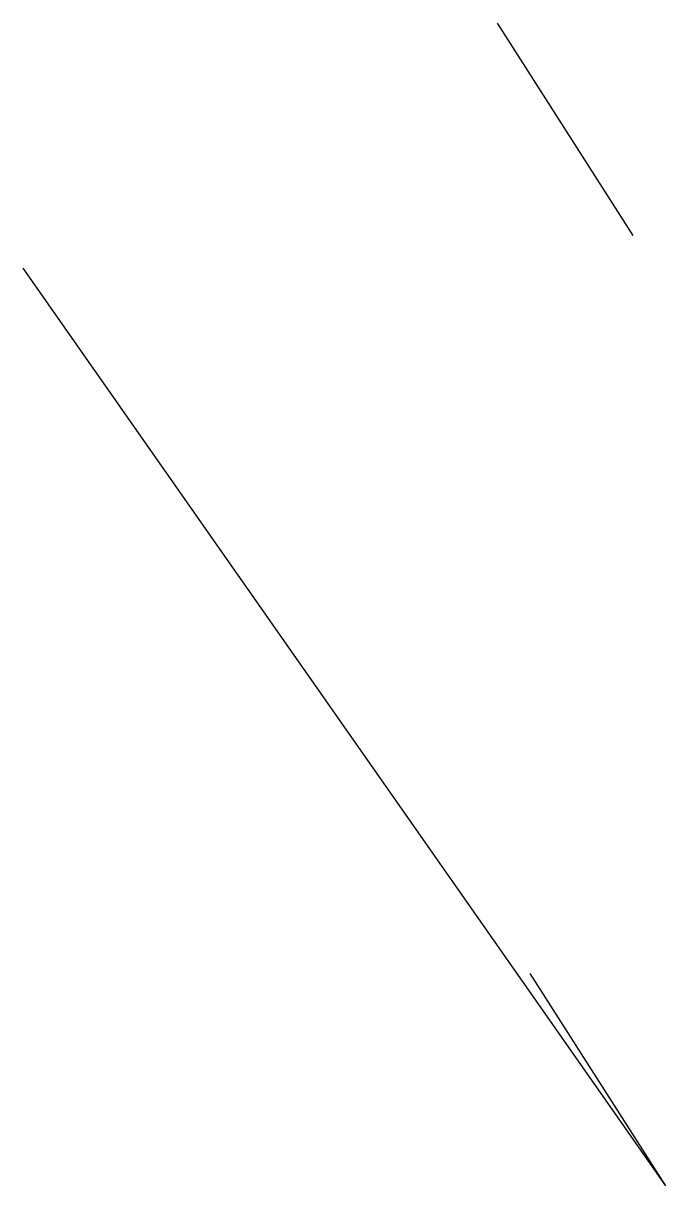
# Model space of a CAD drawing. Header units: inches. Extents: x 0.87 to 3.48, y 3.03 to 7.76.
import ezdxf

# ---------------------------------------------------------------- set-up
doc = ezdxf.new("R2010")
doc.units = ezdxf.units.IN
doc.header["$MEASUREMENT"] = 0
for name, color, linetype in [('l1', 7, 'Continuous'), ('l2', 7, 'Continuous'), ('l2copy', 7, 'Continuous')]:
    doc.layers.add(name, color=color, linetype=linetype)

msp = doc.modelspace()

# ---------------------------------------------------------------- linework, layer by layer
at = {"layer": 'l1'}
msp.add_line((3.4848, 3.0289, 0.4584), (0.8701, 6.765, 1.1133), dxfattribs=at)
at = {"layer": 'l2', "color": 3}
msp.add_line((3.3517, 6.8982, 2.1343), (2.7995, 7.7617, 0.436), dxfattribs=at)
at = {"layer": 'l2copy', "color": 3}
msp.add_line((3.4848, 3.0289, 0.4584), (2.9325, 3.8925, -1.2399), dxfattribs=at)

doc.saveas('drawing.dxf')
